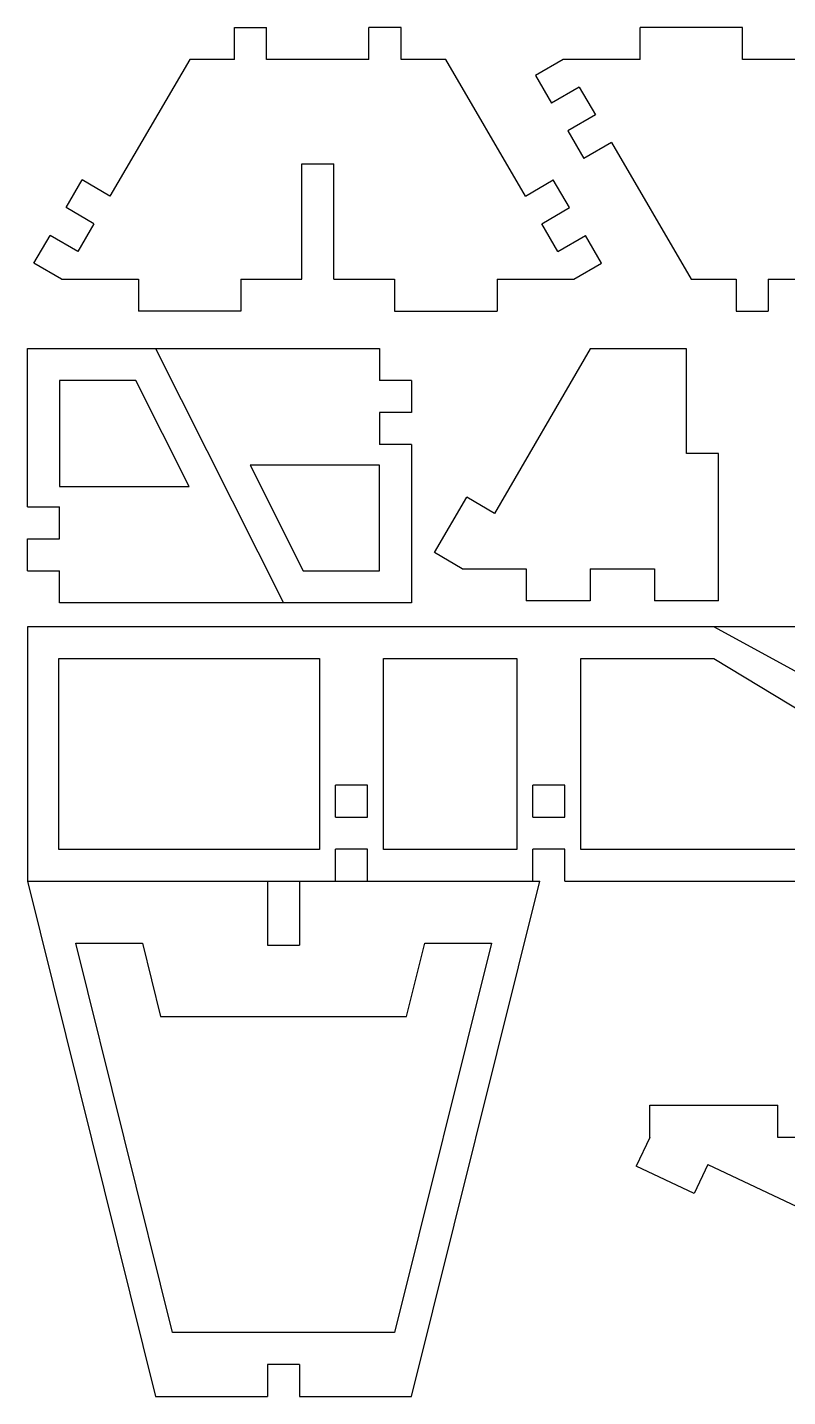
# Model space of a CAD drawing. Header units: inches. Extents: x 12 to 201, y -44 to 218.
# Drawn here: x 12.4 to 87.8, y -43.7 to 92 of the extents above; entities that cross this region are included whole.
import ezdxf

# ---------------------------------------------------------------- set-up
doc = ezdxf.new("R2010")
doc.units = ezdxf.units.IN
doc.header["$MEASUREMENT"] = 0
doc.layers.add('Layer 1', color=7, linetype='Continuous')

# ---------------------------------------------------------------- blocks, each defined once
blk = doc.blocks.new('block 477')
at = {"layer": 'Layer 1', "color": 7, "lineweight": 25, "true_color": 0xffffff}
blk.add_lwpolyline([(0.6446, 3.3789), (0.7233, 3.5139)], dxfattribs=at)
blk = doc.blocks.new('block 478')
at = {"layer": 'Layer 1', "color": 7, "lineweight": 25, "true_color": 0xffffff}
blk.add_lwpolyline([(0.802, 3.6489), (0.8807, 3.7839)], dxfattribs=at)
blk = doc.blocks.new('block 479')
at = {"layer": 'Layer 1', "color": 7, "lineweight": 25, "true_color": 0xffffff}
blk.add_lwpolyline([(1.4045, 4.3722), (1.0156, 3.7052)], dxfattribs=at)
blk = doc.blocks.new('block 480')
at = {"layer": 'Layer 1', "color": 7, "lineweight": 25, "true_color": 0xffffff}
blk.add_lwpolyline([(0.9369, 3.5702), (0.8582, 3.4352)], dxfattribs=at)
blk = doc.blocks.new('block 481')
at = {"layer": 'Layer 1', "color": 7, "lineweight": 25, "true_color": 0xffffff}
blk.add_lwpolyline([(0.6126, 1.6041), (0.6126, 0.3632)], dxfattribs=at)
blk = doc.blocks.new('block 482')
at = {"layer": 'Layer 1', "color": 7, "lineweight": 25, "true_color": 0xffffff}
blk.add_lwpolyline([(0.6126, 1.8769), (0.6126, 2.0331)], dxfattribs=at)
blk = doc.blocks.new('block 483')
at = {"layer": 'Layer 1', "color": 7, "lineweight": 25, "true_color": 0xffffff}
blk.add_lwpolyline([(0.6126, 2.1894), (0.6126, 2.9615)], dxfattribs=at)
blk = doc.blocks.new('block 484')
at = {"layer": 'Layer 1', "color": 7, "lineweight": 25, "true_color": 0xffffff}
blk.add_lwpolyline([(0.6126, 0.3632), (1.2376, -2.1517)], dxfattribs=at)
blk = doc.blocks.new('block 485')
at = {"layer": 'Layer 1', "color": 7, "lineweight": 25, "true_color": 0xffffff}
blk.add_lwpolyline([(1.321, -1.8392), (0.8488, 0.0608)], dxfattribs=at)
blk = doc.blocks.new('block 486')
at = {"layer": 'Layer 1', "color": 7, "lineweight": 25, "true_color": 0xffffff}
blk.add_lwpolyline([(0.7667, 0.5173), (0.7667, 1.45)], dxfattribs=at)
blk = doc.blocks.new('block 487')
at = {"layer": 'Layer 1', "color": 7, "lineweight": 25, "true_color": 0xffffff}
blk.add_lwpolyline([(0.7689, 2.8053), (0.7689, 2.2892)], dxfattribs=at)
blk = doc.blocks.new('block 488')
at = {"layer": 'Layer 1', "color": 7, "lineweight": 25, "true_color": 0xffffff}
blk.add_lwpolyline([(0.7689, 1.7206), (0.7689, 1.8769)], dxfattribs=at)
blk = doc.blocks.new('block 489')
at = {"layer": 'Layer 1', "color": 7, "lineweight": 25, "true_color": 0xffffff}
blk.add_lwpolyline([(0.7689, 2.0331), (0.7689, 2.1894)], dxfattribs=at)
blk = doc.blocks.new('block 490')
at = {"layer": 'Layer 1', "color": 7, "lineweight": 25, "true_color": 0xffffff}
blk.add_lwpolyline([(1.1738, 0.0608), (1.2626, -0.2967)], dxfattribs=at)
blk = doc.blocks.new('block 491')
at = {"layer": 'Layer 1', "color": 7, "lineweight": 25, "true_color": 0xffffff}
blk.add_lwpolyline([(1.1545, 3.3002), (1.1545, 3.144)], dxfattribs=at)
blk = doc.blocks.new('block 492')
at = {"layer": 'Layer 1', "color": 7, "lineweight": 25, "true_color": 0xffffff}
blk.add_lwpolyline([(3.2269, 4.3722), (3.092, 4.2935)], dxfattribs=at)
blk = doc.blocks.new('block 493')
at = {"layer": 'Layer 1', "color": 7, "lineweight": 25, "true_color": 0xffffff}
blk.add_lwpolyline([(1.6233, 4.3722), (1.6233, 4.5285)], dxfattribs=at)
blk = doc.blocks.new('block 494')
at = {"layer": 'Layer 1', "color": 7, "lineweight": 25, "true_color": 0xffffff}
blk.add_lwpolyline([(1.6545, 3.3002), (1.6545, 3.144)], dxfattribs=at)
blk = doc.blocks.new('block 495')
at = {"layer": 'Layer 1', "color": 7, "lineweight": 25, "true_color": 0xffffff}
blk.add_lwpolyline([(1.7795, 4.3722), (1.7795, 4.5285)], dxfattribs=at)
blk = doc.blocks.new('block 496')
at = {"layer": 'Layer 1', "color": 7, "lineweight": 25, "true_color": 0xffffff}
blk.add_lwpolyline([(1.7845, 0.3632), (1.7845, 0.0507)], dxfattribs=at)
blk = doc.blocks.new('block 497')
at = {"layer": 'Layer 1', "color": 7, "lineweight": 25, "true_color": 0xffffff}
blk.add_lwpolyline([(1.7845, -1.9955), (1.7845, -2.1517)], dxfattribs=at)
blk = doc.blocks.new('block 498')
at = {"layer": 'Layer 1', "color": 7, "lineweight": 25, "true_color": 0xffffff}
blk.add_lwpolyline([(3.3056, 4.2372), (3.1707, 4.1585)], dxfattribs=at)
blk = doc.blocks.new('block 499')
at = {"layer": 'Layer 1', "color": 7, "lineweight": 25, "true_color": 0xffffff}
blk.add_lwpolyline([(3.3843, 4.1022), (3.2493, 4.0235)], dxfattribs=at)
blk = doc.blocks.new('block 500')
at = {"layer": 'Layer 1', "color": 7, "lineweight": 25, "true_color": 0xffffff}
blk.add_lwpolyline([(1.9407, 0.3632), (1.9407, 0.0507)], dxfattribs=at)
blk = doc.blocks.new('block 501')
at = {"layer": 'Layer 1', "color": 7, "lineweight": 25, "true_color": 0xffffff}
blk.add_lwpolyline([(1.9407, -1.9955), (1.9407, -2.1517)], dxfattribs=at)
blk = doc.blocks.new('block 502')
at = {"layer": 'Layer 1', "color": 7, "lineweight": 25, "true_color": 0xffffff}
blk.add_lwpolyline([(1.9514, 3.3002), (1.9514, 3.8627)], dxfattribs=at)
blk = doc.blocks.new('block 503')
at = {"layer": 'Layer 1', "color": 7, "lineweight": 25, "true_color": 0xffffff}
blk.add_lwpolyline([(2.0376, 1.45), (2.0376, 0.5173)], dxfattribs=at)
blk = doc.blocks.new('block 504')
at = {"layer": 'Layer 1', "color": 7, "lineweight": 25, "true_color": 0xffffff}
blk.add_lwpolyline([(2.1077, 3.3002), (2.1077, 3.8627)], dxfattribs=at)
blk = doc.blocks.new('block 505')
at = {"layer": 'Layer 1', "color": 7, "lineweight": 25, "true_color": 0xffffff}
blk.add_lwpolyline([(2.1157, 0.3632), (2.1157, 0.5194)], dxfattribs=at)
blk = doc.blocks.new('block 506')
at = {"layer": 'Layer 1', "color": 7, "lineweight": 25, "true_color": 0xffffff}
blk.add_lwpolyline([(2.1157, 0.6757), (2.1157, 0.8319)], dxfattribs=at)
blk = doc.blocks.new('block 507')
at = {"layer": 'Layer 1', "color": 7, "lineweight": 25, "true_color": 0xffffff}
blk.add_lwpolyline([(3.463, 3.9673), (3.3281, 3.8885)], dxfattribs=at)
blk = doc.blocks.new('block 508')
at = {"layer": 'Layer 1', "color": 7, "lineweight": 25, "true_color": 0xffffff}
blk.add_lwpolyline([(3.0434, 3.7052), (3.1784, 3.7839)], dxfattribs=at)
blk = doc.blocks.new('block 509')
at = {"layer": 'Layer 1', "color": 7, "lineweight": 25, "true_color": 0xffffff}
blk.add_lwpolyline([(3.1221, 3.5702), (3.2571, 3.6489)], dxfattribs=at)
blk = doc.blocks.new('block 510')
at = {"layer": 'Layer 1', "color": 7, "lineweight": 25, "true_color": 0xffffff}
blk.add_lwpolyline([(1.2376, -2.1517), (1.7845, -2.1517)], dxfattribs=at)
blk = doc.blocks.new('block 511')
at = {"layer": 'Layer 1', "color": 7, "lineweight": 25, "true_color": 0xffffff}
blk.add_lwpolyline([(1.9407, -2.1517), (2.4876, -2.1517)], dxfattribs=at)
blk = doc.blocks.new('block 515')
at = {"layer": 'Layer 1', "color": 7, "lineweight": 25, "true_color": 0xffffff}
blk.add_lwpolyline([(1.9407, -1.9955), (1.7845, -1.9955)], dxfattribs=at)
blk = doc.blocks.new('block 522')
at = {"layer": 'Layer 1', "color": 7, "lineweight": 25, "true_color": 0xffffff}
blk.add_lwpolyline([(2.4043, -1.8392), (1.321, -1.8392)], dxfattribs=at)
blk = doc.blocks.new('block 523')
at = {"layer": 'Layer 1', "color": 7, "lineweight": 25, "true_color": 0xffffff}
blk.add_lwpolyline([(2.272, 0.3632), (2.272, 0.5194)], dxfattribs=at)
blk = doc.blocks.new('block 524')
at = {"layer": 'Layer 1', "color": 7, "lineweight": 25, "true_color": 0xffffff}
blk.add_lwpolyline([(2.272, 0.6757), (2.272, 0.8319)], dxfattribs=at)
blk = doc.blocks.new('block 525')
at = {"layer": 'Layer 1', "color": 7, "lineweight": 25, "true_color": 0xffffff}
blk.add_lwpolyline([(2.2795, 4.3722), (2.2795, 4.5285)], dxfattribs=at)
blk = doc.blocks.new('block 526')
at = {"layer": 'Layer 1', "color": 7, "lineweight": 25, "true_color": 0xffffff}
blk.add_lwpolyline([(2.3314, 2.9615), (2.3314, 2.8053)], dxfattribs=at)
blk = doc.blocks.new('block 527')
at = {"layer": 'Layer 1', "color": 7, "lineweight": 25, "true_color": 0xffffff}
blk.add_lwpolyline([(2.3314, 2.649), (2.3314, 2.4928)], dxfattribs=at)
blk = doc.blocks.new('block 528')
at = {"layer": 'Layer 1', "color": 7, "lineweight": 25, "true_color": 0xffffff}
blk.add_lwpolyline([(2.3314, 1.8769), (2.3314, 2.3929)], dxfattribs=at)
blk = doc.blocks.new('block 529')
at = {"layer": 'Layer 1', "color": 7, "lineweight": 25, "true_color": 0xffffff}
blk.add_lwpolyline([(2.3501, 0.5173), (2.3501, 1.45)], dxfattribs=at)
blk = doc.blocks.new('block 530')
at = {"layer": 'Layer 1', "color": 7, "lineweight": 25, "true_color": 0xffffff}
blk.add_lwpolyline([(2.4045, 3.3002), (2.4045, 3.144)], dxfattribs=at)
blk = doc.blocks.new('block 531')
at = {"layer": 'Layer 1', "color": 7, "lineweight": 25, "true_color": 0xffffff}
blk.add_lwpolyline([(2.4358, 4.3722), (2.4358, 4.5285)], dxfattribs=at)
blk = doc.blocks.new('block 532')
at = {"layer": 'Layer 1', "color": 7, "lineweight": 25, "true_color": 0xffffff}
blk.add_lwpolyline([(2.4876, 2.8053), (2.4876, 2.649)], dxfattribs=at)
blk = doc.blocks.new('block 533')
at = {"layer": 'Layer 1', "color": 7, "lineweight": 25, "true_color": 0xffffff}
blk.add_lwpolyline([(2.4876, 2.4928), (2.4876, 1.7206)], dxfattribs=at)
blk = doc.blocks.new('block 534')
at = {"layer": 'Layer 1', "color": 7, "lineweight": 25, "true_color": 0xffffff}
blk.add_lwpolyline([(2.5994, 1.9662), (2.7568, 2.2361)], dxfattribs=at)
blk = doc.blocks.new('block 535')
at = {"layer": 'Layer 1', "color": 7, "lineweight": 25, "true_color": 0xffffff}
blk.add_lwpolyline([(3.2008, 3.4352), (3.3358, 3.5139)], dxfattribs=at)
blk = doc.blocks.new('block 536')
at = {"layer": 'Layer 1', "color": 7, "lineweight": 25, "true_color": 0xffffff}
blk.add_lwpolyline([(3.2795, 3.3002), (3.4145, 3.3789)], dxfattribs=at)
blk = doc.blocks.new('block 541')
at = {"layer": 'Layer 1', "color": 7, "lineweight": 25, "true_color": 0xffffff}
blk.add_lwpolyline([(3.8662, -1.1613), (3.5835, -1.0281)], dxfattribs=at)
blk = doc.blocks.new('block 542')
at = {"layer": 'Layer 1', "color": 7, "lineweight": 25, "true_color": 0xffffff}
blk.add_lwpolyline([(1.4013, 2.2892), (1.1414, 2.8053)], dxfattribs=at)
blk = doc.blocks.new('block 543')
at = {"layer": 'Layer 1', "color": 7, "lineweight": 25, "true_color": 0xffffff}
blk.add_lwpolyline([(1.2376, 2.9615), (1.8626, 1.7206)], dxfattribs=at)
blk = doc.blocks.new('block 544')
at = {"layer": 'Layer 1', "color": 7, "lineweight": 25, "true_color": 0xffffff}
blk.add_lwpolyline([(1.699, 2.3929), (1.9589, 1.8769)], dxfattribs=at)
blk = doc.blocks.new('block 545')
at = {"layer": 'Layer 1', "color": 7, "lineweight": 25, "true_color": 0xffffff}
blk.add_lwpolyline([(2.9045, 3.3002), (2.9045, 3.144)], dxfattribs=at)
blk = doc.blocks.new('block 546')
at = {"layer": 'Layer 1', "color": 7, "lineweight": 25, "true_color": 0xffffff}
blk.add_lwpolyline([(3.0001, 1.45), (3.0001, 0.5173)], dxfattribs=at)
blk = doc.blocks.new('block 547')
at = {"layer": 'Layer 1', "color": 7, "lineweight": 25, "true_color": 0xffffff}
blk.add_lwpolyline([(2.4626, -0.2967), (2.5515, 0.0608)], dxfattribs=at)
blk = doc.blocks.new('block 548')
at = {"layer": 'Layer 1', "color": 7, "lineweight": 25, "true_color": 0xffffff}
blk.add_lwpolyline([(3.3594, 2.9595), (2.8918, 2.1574)], dxfattribs=at)
blk = doc.blocks.new('block 551')
at = {"layer": 'Layer 1', "color": 7, "lineweight": 25, "true_color": 0xffffff}
blk.add_lwpolyline([(3.9328, -1.02), (5.7838, -1.8922)], dxfattribs=at)
blk = doc.blocks.new('block 552')
at = {"layer": 'Layer 1', "color": 7, "lineweight": 25, "true_color": 0xffffff}
blk.add_lwpolyline([(3.0469, 1.8875), (3.0469, 1.7312)], dxfattribs=at)
blk = doc.blocks.new('block 553')
at = {"layer": 'Layer 1', "color": 7, "lineweight": 25, "true_color": 0xffffff}
blk.add_lwpolyline([(3.0782, 0.3632), (3.0782, 0.5194)], dxfattribs=at)
blk = doc.blocks.new('block 554')
at = {"layer": 'Layer 1', "color": 7, "lineweight": 25, "true_color": 0xffffff}
blk.add_lwpolyline([(3.0782, 0.6757), (3.0782, 0.8319)], dxfattribs=at)
blk = doc.blocks.new('block 555')
at = {"layer": 'Layer 1', "color": 7, "lineweight": 25, "true_color": 0xffffff}
blk.add_lwpolyline([(3.2345, 0.3632), (3.2345, 0.5194)], dxfattribs=at)
blk = doc.blocks.new('block 556')
at = {"layer": 'Layer 1', "color": 7, "lineweight": 25, "true_color": 0xffffff}
blk.add_lwpolyline([(3.2345, 0.6757), (3.2345, 0.8319)], dxfattribs=at)
blk = doc.blocks.new('block 557')
at = {"layer": 'Layer 1', "color": 7, "lineweight": 25, "true_color": 0xffffff}
blk.add_lwpolyline([(3.3126, 0.5173), (3.3126, 1.45)], dxfattribs=at)
blk = doc.blocks.new('block 558')
at = {"layer": 'Layer 1', "color": 7, "lineweight": 25, "true_color": 0xffffff}
blk.add_lwpolyline([(3.3594, 1.8875), (3.3594, 1.7312)], dxfattribs=at)
blk = doc.blocks.new('block 559')
at = {"layer": 'Layer 1', "color": 7, "lineweight": 25, "true_color": 0xffffff}
blk.add_lwpolyline([(2.8765, 0.0608), (2.4043, -1.8392)], dxfattribs=at)
blk = doc.blocks.new('block 560')
at = {"layer": 'Layer 1', "color": 7, "lineweight": 25, "true_color": 0xffffff}
blk.add_lwpolyline([(2.4876, -2.1517), (3.1126, 0.3632)], dxfattribs=at)
blk = doc.blocks.new('block 562')
at = {"layer": 'Layer 1', "color": 7, "lineweight": 25, "true_color": 0xffffff}
blk.add_lwpolyline([(4.9001, -0.8868), (4.2751, -0.8868)], dxfattribs=at)
blk = doc.blocks.new('block 564')
at = {"layer": 'Layer 1', "color": 7, "lineweight": 25, "true_color": 0xffffff}
blk.add_lwpolyline([(3.6501, -0.7306), (4.2751, -0.7306)], dxfattribs=at)
blk = doc.blocks.new('block 568')
at = {"layer": 'Layer 1', "color": 7, "lineweight": 25, "true_color": 0xffffff}
blk.add_lwpolyline([(3.6019, 4.3722), (3.6019, 4.5285)], dxfattribs=at)
blk = doc.blocks.new('block 569')
at = {"layer": 'Layer 1', "color": 7, "lineweight": 25, "true_color": 0xffffff}
blk.add_lwpolyline([(3.6501, -0.8868), (3.6501, -0.7306)], dxfattribs=at)
blk = doc.blocks.new('block 570')
at = {"layer": 'Layer 1', "color": 7, "lineweight": 25, "true_color": 0xffffff}
blk.add_lwpolyline([(3.6719, 1.8875), (3.6719, 1.7312)], dxfattribs=at)
blk = doc.blocks.new('block 578')
at = {"layer": 'Layer 1', "color": 7, "lineweight": 25, "true_color": 0xffffff}
blk.add_lwpolyline([(1.2626, -0.2967), (2.4626, -0.2967)], dxfattribs=at)
blk = doc.blocks.new('block 579')
at = {"layer": 'Layer 1', "color": 7, "lineweight": 25, "true_color": 0xffffff}
blk.add_lwpolyline([(3.8281, 2.45), (3.8281, 2.9595)], dxfattribs=at)
blk = doc.blocks.new('block 580')
at = {"layer": 'Layer 1', "color": 7, "lineweight": 25, "true_color": 0xffffff}
blk.add_lwpolyline([(3.9844, 1.7312), (3.9844, 2.45)], dxfattribs=at)
blk = doc.blocks.new('block 581')
at = {"layer": 'Layer 1', "color": 7, "lineweight": 25, "true_color": 0xffffff}
blk.add_lwpolyline([(4.0707, 3.3002), (4.0707, 3.144)], dxfattribs=at)
blk = doc.blocks.new('block 582')
at = {"layer": 'Layer 1', "color": 7, "lineweight": 25, "true_color": 0xffffff}
blk.add_lwpolyline([(4.1019, 4.3722), (4.1019, 4.5285)], dxfattribs=at)
blk = doc.blocks.new('block 591')
at = {"layer": 'Layer 1', "color": 7, "lineweight": 25, "true_color": 0xffffff}
blk.add_lwpolyline([(1.7845, 0.0507), (1.9407, 0.0507)], dxfattribs=at)
blk = doc.blocks.new('block 592')
at = {"layer": 'Layer 1', "color": 7, "lineweight": 25, "true_color": 0xffffff}
blk.add_lwpolyline([(0.8488, 0.0608), (1.1738, 0.0608)], dxfattribs=at)
blk = doc.blocks.new('block 593')
at = {"layer": 'Layer 1', "color": 7, "lineweight": 25, "true_color": 0xffffff}
blk.add_lwpolyline([(2.5515, 0.0608), (2.8765, 0.0608)], dxfattribs=at)
blk = doc.blocks.new('block 594')
at = {"layer": 'Layer 1', "color": 7, "lineweight": 25, "true_color": 0xffffff}
blk.add_lwpolyline([(4.2269, 3.3002), (4.2269, 3.144)], dxfattribs=at)
blk = doc.blocks.new('block 595')
at = {"layer": 'Layer 1', "color": 7, "lineweight": 25, "true_color": 0xffffff}
blk.add_lwpolyline([(4.2751, -0.8868), (4.2751, -0.7306)], dxfattribs=at)
blk = doc.blocks.new('block 610')
at = {"layer": 'Layer 1', "color": 7, "lineweight": 25, "true_color": 0xffffff}
blk.add_lwpolyline([(0.6126, 0.3632), (3.1126, 0.3632)], dxfattribs=at)
blk = doc.blocks.new('block 611')
at = {"layer": 'Layer 1', "color": 7, "lineweight": 25, "true_color": 0xffffff}
blk.add_lwpolyline([(3.2345, 0.3632), (9.5876, 0.3632)], dxfattribs=at)
blk = doc.blocks.new('block 617')
at = {"layer": 'Layer 1', "color": 7, "lineweight": 25, "true_color": 0xffffff}
blk.add_lwpolyline([(3.6501, -0.8868), (3.5835, -1.0281)], dxfattribs=at)
blk = doc.blocks.new('block 623')
at = {"layer": 'Layer 1', "color": 7, "lineweight": 25, "true_color": 0xffffff}
blk.add_lwpolyline([(4.831, 0.5173), (3.3126, 0.5173)], dxfattribs=at)
blk = doc.blocks.new('block 624')
at = {"layer": 'Layer 1', "color": 7, "lineweight": 25, "true_color": 0xffffff}
blk.add_lwpolyline([(3.0001, 0.5173), (2.3501, 0.5173)], dxfattribs=at)
blk = doc.blocks.new('block 625')
at = {"layer": 'Layer 1', "color": 7, "lineweight": 25, "true_color": 0xffffff}
blk.add_lwpolyline([(2.0376, 0.5173), (0.7667, 0.5173)], dxfattribs=at)
blk = doc.blocks.new('block 626')
at = {"layer": 'Layer 1', "color": 7, "lineweight": 25, "true_color": 0xffffff}
blk.add_lwpolyline([(3.2345, 0.5194), (3.0782, 0.5194)], dxfattribs=at)
blk = doc.blocks.new('block 627')
at = {"layer": 'Layer 1', "color": 7, "lineweight": 25, "true_color": 0xffffff}
blk.add_lwpolyline([(2.272, 0.5194), (2.1157, 0.5194)], dxfattribs=at)
blk = doc.blocks.new('block 628')
at = {"layer": 'Layer 1', "color": 7, "lineweight": 25, "true_color": 0xffffff}
blk.add_lwpolyline([(2.1157, 0.6757), (2.272, 0.6757)], dxfattribs=at)
blk = doc.blocks.new('block 629')
at = {"layer": 'Layer 1', "color": 7, "lineweight": 25, "true_color": 0xffffff}
blk.add_lwpolyline([(3.0782, 0.6757), (3.2345, 0.6757)], dxfattribs=at)
blk = doc.blocks.new('block 630')
at = {"layer": 'Layer 1', "color": 7, "lineweight": 25, "true_color": 0xffffff}
blk.add_lwpolyline([(3.2345, 0.8319), (3.0782, 0.8319)], dxfattribs=at)
blk = doc.blocks.new('block 631')
at = {"layer": 'Layer 1', "color": 7, "lineweight": 25, "true_color": 0xffffff}
blk.add_lwpolyline([(2.272, 0.8319), (2.1157, 0.8319)], dxfattribs=at)
blk = doc.blocks.new('block 632')
at = {"layer": 'Layer 1', "color": 7, "lineweight": 25, "true_color": 0xffffff}
blk.add_lwpolyline([(2.7344, 1.8875), (2.5994, 1.9662)], dxfattribs=at)
blk = doc.blocks.new('block 633')
at = {"layer": 'Layer 1', "color": 7, "lineweight": 25, "true_color": 0xffffff}
blk.add_lwpolyline([(0.7795, 3.3002), (0.6446, 3.3789)], dxfattribs=at)
blk = doc.blocks.new('block 634')
at = {"layer": 'Layer 1', "color": 7, "lineweight": 25, "true_color": 0xffffff}
blk.add_lwpolyline([(2.8918, 2.1574), (2.7568, 2.2361)], dxfattribs=at)
blk = doc.blocks.new('block 635')
at = {"layer": 'Layer 1', "color": 7, "lineweight": 25, "true_color": 0xffffff}
blk.add_lwpolyline([(3.9626, 1.45), (4.9981, 0.8236)], dxfattribs=at)
blk = doc.blocks.new('block 636')
at = {"layer": 'Layer 1', "color": 7, "lineweight": 25, "true_color": 0xffffff}
blk.add_lwpolyline([(3.2008, 3.4352), (3.1221, 3.5702)], dxfattribs=at)
blk = doc.blocks.new('block 637')
at = {"layer": 'Layer 1', "color": 7, "lineweight": 25, "true_color": 0xffffff}
blk.add_lwpolyline([(3.0434, 3.7052), (2.6545, 4.3722)], dxfattribs=at)
blk = doc.blocks.new('block 638')
at = {"layer": 'Layer 1', "color": 7, "lineweight": 25, "true_color": 0xffffff}
blk.add_lwpolyline([(3.4145, 3.3789), (3.3358, 3.5139)], dxfattribs=at)
blk = doc.blocks.new('block 639')
at = {"layer": 'Layer 1', "color": 7, "lineweight": 25, "true_color": 0xffffff}
blk.add_lwpolyline([(3.2571, 3.6489), (3.1784, 3.7839)], dxfattribs=at)
blk = doc.blocks.new('block 640')
at = {"layer": 'Layer 1', "color": 7, "lineweight": 25, "true_color": 0xffffff}
blk.add_lwpolyline([(3.9328, -1.02), (3.8662, -1.1613)], dxfattribs=at)
blk = doc.blocks.new('block 645')
at = {"layer": 'Layer 1', "color": 7, "lineweight": 25, "true_color": 0xffffff}
blk.add_lwpolyline([(6.2376, 0.3632), (3.9626, 1.6041)], dxfattribs=at)
blk = doc.blocks.new('block 646')
at = {"layer": 'Layer 1', "color": 7, "lineweight": 25, "true_color": 0xffffff}
blk.add_lwpolyline([(0.8582, 3.4352), (0.7233, 3.5139)], dxfattribs=at)
blk = doc.blocks.new('block 647')
at = {"layer": 'Layer 1', "color": 7, "lineweight": 25, "true_color": 0xffffff}
blk.add_lwpolyline([(0.9369, 3.5702), (0.802, 3.6489)], dxfattribs=at)
blk = doc.blocks.new('block 648')
at = {"layer": 'Layer 1', "color": 7, "lineweight": 25, "true_color": 0xffffff}
blk.add_lwpolyline([(1.0156, 3.7052), (0.8807, 3.7839)], dxfattribs=at)
blk = doc.blocks.new('block 650')
at = {"layer": 'Layer 1', "color": 7, "lineweight": 25, "true_color": 0xffffff}
blk.add_lwpolyline([(3.092, 4.2935), (3.1707, 4.1585)], dxfattribs=at)
blk = doc.blocks.new('block 651')
at = {"layer": 'Layer 1', "color": 7, "lineweight": 25, "true_color": 0xffffff}
blk.add_lwpolyline([(3.2493, 4.0235), (3.3281, 3.8885)], dxfattribs=at)
blk = doc.blocks.new('block 652')
at = {"layer": 'Layer 1', "color": 7, "lineweight": 25, "true_color": 0xffffff}
blk.add_lwpolyline([(3.3056, 4.2372), (3.3843, 4.1022)], dxfattribs=at)
blk = doc.blocks.new('block 653')
at = {"layer": 'Layer 1', "color": 7, "lineweight": 25, "true_color": 0xffffff}
blk.add_lwpolyline([(3.463, 3.9673), (3.8519, 3.3002)], dxfattribs=at)
blk = doc.blocks.new('block 661')
at = {"layer": 'Layer 1', "color": 7, "lineweight": 25, "true_color": 0xffffff}
blk.add_lwpolyline([(0.7667, 1.45), (2.0376, 1.45)], dxfattribs=at)
blk = doc.blocks.new('block 662')
at = {"layer": 'Layer 1', "color": 7, "lineweight": 25, "true_color": 0xffffff}
blk.add_lwpolyline([(2.3501, 1.45), (3.0001, 1.45)], dxfattribs=at)
blk = doc.blocks.new('block 663')
at = {"layer": 'Layer 1', "color": 7, "lineweight": 25, "true_color": 0xffffff}
blk.add_lwpolyline([(3.3126, 1.45), (3.9626, 1.45)], dxfattribs=at)
blk = doc.blocks.new('block 669')
at = {"layer": 'Layer 1', "color": 7, "lineweight": 25, "true_color": 0xffffff}
blk.add_lwpolyline([(6.9658, 1.6041), (0.6126, 1.6041)], dxfattribs=at)
blk = doc.blocks.new('block 673')
at = {"layer": 'Layer 1', "color": 7, "lineweight": 25, "true_color": 0xffffff}
blk.add_lwpolyline([(2.4876, 1.7206), (0.7689, 1.7206)], dxfattribs=at)
blk = doc.blocks.new('block 674')
at = {"layer": 'Layer 1', "color": 7, "lineweight": 25, "true_color": 0xffffff}
blk.add_lwpolyline([(3.9844, 1.7312), (3.6719, 1.7312)], dxfattribs=at)
blk = doc.blocks.new('block 675')
at = {"layer": 'Layer 1', "color": 7, "lineweight": 25, "true_color": 0xffffff}
blk.add_lwpolyline([(3.3594, 1.7312), (3.0469, 1.7312)], dxfattribs=at)
blk = doc.blocks.new('block 676')
at = {"layer": 'Layer 1', "color": 7, "lineweight": 25, "true_color": 0xffffff}
blk.add_lwpolyline([(0.6126, 1.8769), (0.7689, 1.8769)], dxfattribs=at)
blk = doc.blocks.new('block 677')
at = {"layer": 'Layer 1', "color": 7, "lineweight": 25, "true_color": 0xffffff}
blk.add_lwpolyline([(1.9589, 1.8769), (2.3314, 1.8769)], dxfattribs=at)
blk = doc.blocks.new('block 678')
at = {"layer": 'Layer 1', "color": 7, "lineweight": 25, "true_color": 0xffffff}
blk.add_lwpolyline([(2.7344, 1.8875), (3.0469, 1.8875)], dxfattribs=at)
blk = doc.blocks.new('block 679')
at = {"layer": 'Layer 1', "color": 7, "lineweight": 25, "true_color": 0xffffff}
blk.add_lwpolyline([(3.3594, 1.8875), (3.6719, 1.8875)], dxfattribs=at)
blk = doc.blocks.new('block 684')
at = {"layer": 'Layer 1', "color": 7, "lineweight": 25, "true_color": 0xffffff}
blk.add_lwpolyline([(0.6126, 2.0331), (0.7689, 2.0331)], dxfattribs=at)
blk = doc.blocks.new('block 686')
at = {"layer": 'Layer 1', "color": 7, "lineweight": 25, "true_color": 0xffffff}
blk.add_lwpolyline([(0.6126, 2.1894), (0.7689, 2.1894)], dxfattribs=at)
blk = doc.blocks.new('block 687')
at = {"layer": 'Layer 1', "color": 7, "lineweight": 25, "true_color": 0xffffff}
blk.add_lwpolyline([(0.7689, 2.2892), (1.4013, 2.2892)], dxfattribs=at)
blk = doc.blocks.new('block 693')
at = {"layer": 'Layer 1', "color": 7, "lineweight": 25, "true_color": 0xffffff}
blk.add_lwpolyline([(2.3314, 2.3929), (1.699, 2.3929)], dxfattribs=at)
blk = doc.blocks.new('block 694')
at = {"layer": 'Layer 1', "color": 7, "lineweight": 25, "true_color": 0xffffff}
blk.add_lwpolyline([(3.9844, 2.45), (3.8281, 2.45)], dxfattribs=at)
blk = doc.blocks.new('block 695')
at = {"layer": 'Layer 1', "color": 7, "lineweight": 25, "true_color": 0xffffff}
blk.add_lwpolyline([(2.4876, 2.4928), (2.3314, 2.4928)], dxfattribs=at)
blk = doc.blocks.new('block 696')
at = {"layer": 'Layer 1', "color": 7, "lineweight": 25, "true_color": 0xffffff}
blk.add_lwpolyline([(2.4876, 2.649), (2.3314, 2.649)], dxfattribs=at)
blk = doc.blocks.new('block 713')
at = {"layer": 'Layer 1', "color": 7, "lineweight": 25, "true_color": 0xffffff}
blk.add_lwpolyline([(2.4876, 2.8053), (2.3314, 2.8053)], dxfattribs=at)
blk = doc.blocks.new('block 714')
at = {"layer": 'Layer 1', "color": 7, "lineweight": 25, "true_color": 0xffffff}
blk.add_lwpolyline([(1.1414, 2.8053), (0.7689, 2.8053)], dxfattribs=at)
blk = doc.blocks.new('block 716')
at = {"layer": 'Layer 1', "color": 7, "lineweight": 25, "true_color": 0xffffff}
blk.add_lwpolyline([(3.8281, 2.9595), (3.3594, 2.9595)], dxfattribs=at)
blk = doc.blocks.new('block 717')
at = {"layer": 'Layer 1', "color": 7, "lineweight": 25, "true_color": 0xffffff}
blk.add_lwpolyline([(0.6126, 2.9615), (2.3314, 2.9615)], dxfattribs=at)
blk = doc.blocks.new('block 720')
at = {"layer": 'Layer 1', "color": 7, "lineweight": 25, "true_color": 0xffffff}
blk.add_lwpolyline([(1.6545, 3.144), (1.1545, 3.144)], dxfattribs=at)
blk = doc.blocks.new('block 721')
at = {"layer": 'Layer 1', "color": 7, "lineweight": 25, "true_color": 0xffffff}
blk.add_lwpolyline([(2.4045, 3.144), (2.9045, 3.144)], dxfattribs=at)
blk = doc.blocks.new('block 722')
at = {"layer": 'Layer 1', "color": 7, "lineweight": 25, "true_color": 0xffffff}
blk.add_lwpolyline([(4.0707, 3.144), (4.2269, 3.144)], dxfattribs=at)
blk = doc.blocks.new('block 731')
at = {"layer": 'Layer 1', "color": 7, "lineweight": 25, "true_color": 0xffffff}
blk.add_lwpolyline([(0.7795, 3.3002), (1.1545, 3.3002)], dxfattribs=at)
blk = doc.blocks.new('block 732')
at = {"layer": 'Layer 1', "color": 7, "lineweight": 25, "true_color": 0xffffff}
blk.add_lwpolyline([(1.6545, 3.3002), (1.9514, 3.3002)], dxfattribs=at)
blk = doc.blocks.new('block 733')
at = {"layer": 'Layer 1', "color": 7, "lineweight": 25, "true_color": 0xffffff}
blk.add_lwpolyline([(2.1077, 3.3002), (2.4045, 3.3002)], dxfattribs=at)
blk = doc.blocks.new('block 734')
at = {"layer": 'Layer 1', "color": 7, "lineweight": 25, "true_color": 0xffffff}
blk.add_lwpolyline([(2.9045, 3.3002), (3.2795, 3.3002)], dxfattribs=at)
blk = doc.blocks.new('block 735')
at = {"layer": 'Layer 1', "color": 7, "lineweight": 25, "true_color": 0xffffff}
blk.add_lwpolyline([(3.8519, 3.3002), (4.0707, 3.3002)], dxfattribs=at)
blk = doc.blocks.new('block 736')
at = {"layer": 'Layer 1', "color": 7, "lineweight": 25, "true_color": 0xffffff}
blk.add_lwpolyline([(4.2269, 3.3002), (4.7269, 3.3002)], dxfattribs=at)
blk = doc.blocks.new('block 754')
at = {"layer": 'Layer 1', "color": 7, "lineweight": 25, "true_color": 0xffffff}
blk.add_lwpolyline([(1.9514, 3.8627), (2.1077, 3.8627)], dxfattribs=at)
blk = doc.blocks.new('block 777')
at = {"layer": 'Layer 1', "color": 7, "lineweight": 25, "true_color": 0xffffff}
blk.add_lwpolyline([(4.3988, 4.3722), (4.1019, 4.3722)], dxfattribs=at)
blk = doc.blocks.new('block 778')
at = {"layer": 'Layer 1', "color": 7, "lineweight": 25, "true_color": 0xffffff}
blk.add_lwpolyline([(3.6019, 4.3722), (3.2269, 4.3722)], dxfattribs=at)
blk = doc.blocks.new('block 779')
at = {"layer": 'Layer 1', "color": 7, "lineweight": 25, "true_color": 0xffffff}
blk.add_lwpolyline([(2.6545, 4.3722), (2.4358, 4.3722)], dxfattribs=at)
blk = doc.blocks.new('block 780')
at = {"layer": 'Layer 1', "color": 7, "lineweight": 25, "true_color": 0xffffff}
blk.add_lwpolyline([(2.2795, 4.3722), (1.7795, 4.3722)], dxfattribs=at)
blk = doc.blocks.new('block 781')
at = {"layer": 'Layer 1', "color": 7, "lineweight": 25, "true_color": 0xffffff}
blk.add_lwpolyline([(1.6233, 4.3722), (1.4045, 4.3722)], dxfattribs=at)
blk = doc.blocks.new('block 783')
at = {"layer": 'Layer 1', "color": 7, "lineweight": 25, "true_color": 0xffffff}
blk.add_lwpolyline([(4.1019, 4.5285), (3.6019, 4.5285)], dxfattribs=at)
blk = doc.blocks.new('block 784')
at = {"layer": 'Layer 1', "color": 7, "lineweight": 25, "true_color": 0xffffff}
blk.add_lwpolyline([(2.4358, 4.5285), (2.2795, 4.5285)], dxfattribs=at)
blk = doc.blocks.new('block 785')
at = {"layer": 'Layer 1', "color": 7, "lineweight": 25, "true_color": 0xffffff}
blk.add_lwpolyline([(1.6233, 4.5285), (1.7795, 4.5285)], dxfattribs=at)
blk = doc.blocks.new('block 2')
at = {"layer": 'Layer 1'}
for name in ['block 493', 'block 785', 'block 495', 'block 525', 'block 784', 'block 531', 'block 568', 'block 783', 'block 582', 'block 479', 'block 781', 'block 780', 'block 779', 'block 637', 'block 492', 'block 778', 'block 777', 'block 650', 'block 498', 'block 652', 'block 499', 'block 651', 'block 507', 'block 653', 'block 502', 'block 754', 'block 504', 'block 478', 'block 648', 'block 508', 'block 639', 'block 647', 'block 509', 'block 480', 'block 636', 'block 477', 'block 646', 'block 535', 'block 638', 'block 633', 'block 536', 'block 731', 'block 491', 'block 494', 'block 732', 'block 733', 'block 530', 'block 545', 'block 734', 'block 735', 'block 581', 'block 594', 'block 736', 'block 720', 'block 721', 'block 722', 'block 483', 'block 717', 'block 543', 'block 526', 'block 548', 'block 716', 'block 579', 'block 487', 'block 714', 'block 542', 'block 713', 'block 532', 'block 527', 'block 696', 'block 695', 'block 533', 'block 694', 'block 580', 'block 544', 'block 693', 'block 528', 'block 687', 'block 534', 'block 634', 'block 686', 'block 489', 'block 482', 'block 684', 'block 632', 'block 676', 'block 488', 'block 677', 'block 678', 'block 552', 'block 558', 'block 679', 'block 570', 'block 673', 'block 675', 'block 674', 'block 481', 'block 669', 'block 645', 'block 486', 'block 661', 'block 503', 'block 529', 'block 662', 'block 546', 'block 557', 'block 663', 'block 635', 'block 506', 'block 631', 'block 524', 'block 554', 'block 630', 'block 556', 'block 628', 'block 629', 'block 625', 'block 505', 'block 627', 'block 523', 'block 624', 'block 553', 'block 626', 'block 555', 'block 623', 'block 484', 'block 610', 'block 496', 'block 500', 'block 560', 'block 611', 'block 485', 'block 592', 'block 490', 'block 591', 'block 559', 'block 547', 'block 593', 'block 578', 'block 564', 'block 569', 'block 595', 'block 617', 'block 562', 'block 541', 'block 640', 'block 551', 'block 522', 'block 497', 'block 515', 'block 501', 'block 510', 'block 511']:
    blk.add_blockref(name, (0, 0), dxfattribs=at)

msp = doc.modelspace()

# ---------------------------------------------------------------- block references
at = {"layer": 'Layer 1', "xscale": 20.31238, "yscale": 20.31238, "zscale": 20.31238}
msp.add_blockref('block 2', (0, 0), dxfattribs=at)

doc.saveas('drawing.dxf')
